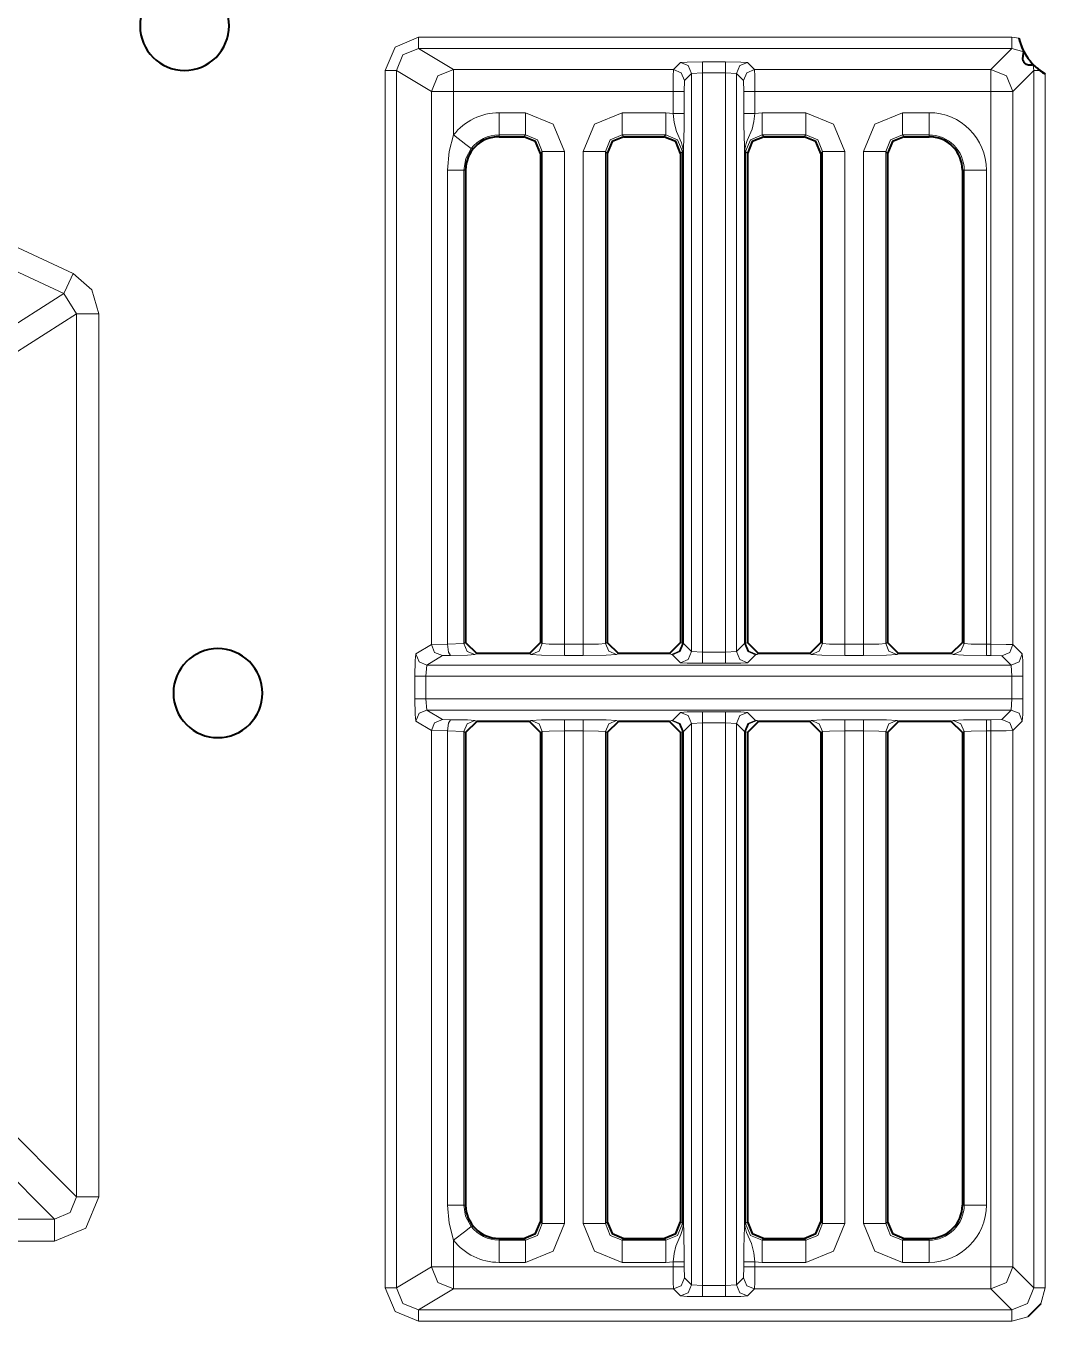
# Model space of a CAD drawing. Header units: millimetres. Extents: x 0 to 2941, y -405 to 1422.
# Drawn here: x 403.4 to 449.3, y 995 to 1053.2 of the extents above; entities that cross this region are included whole.
import ezdxf

# ---------------------------------------------------------------- set-up
doc = ezdxf.new("R2010")
doc.units = ezdxf.units.MM
doc.layers.add('FINE', color=9, linetype='Continuous')
doc.layers.add('OUTLINE', color=7, linetype='Continuous')

msp = doc.modelspace()

# ---------------------------------------------------------------- linework, layer by layer
at = {"layer": 'FINE', "lineweight": 9}
for p, q in [((421.089, 1052.678), (447.754, 1052.678)), ((447.754, 1052.678), (448.077, 1052.642)), ((421.089, 1052.178), (422.663, 1051.234)), ((447.754, 1052.178), (421.089, 1052.178)), ((446.81, 1051.234), (447.754, 1052.178)), ((448.293, 1052.02), (447.754, 1052.178)), ((420.089, 1051.179), (420.089, 996.453)), ((422.663, 1051.234), (432.542, 1051.234)), ((432.542, 1051.234), (432.857, 1051.549)), ((433.857, 1051.575), (434.883, 1051.575)), ((435.882, 1051.549), (436.197, 1051.234)), ((436.197, 1051.234), (446.81, 1051.234)), ((448.754, 1051.178), (447.81, 1050.234)), ((448.754, 1051.178), (448.721, 1051.433)), ((448.754, 996.453), (448.754, 1051.178)), ((433.042, 1050.734), (433.029, 1050.234)), ((433.857, 1051.075), (433.357, 1051.049)), ((435.382, 1051.049), (434.883, 1051.075)), ((435.382, 1051.049), (435.382, 1025.058)), ((435.698, 1050.734), (435.382, 1051.049)), ((435.71, 1050.234), (435.698, 1050.734)), ((449.253, 1051.033), (449.253, 996.453)), ((432.529, 1050.234), (422.663, 1050.234)), ((422.663, 1050.234), (422.663, 1048.286)), ((432.529, 1049.258), (432.529, 1050.234)), ((433.029, 1050.234), (433.029, 1049.258)), ((435.71, 1049.258), (435.71, 1050.234)), ((446.81, 1025.386), (446.81, 1050.234)), ((447.81, 1050.234), (447.81, 1025.373)), ((424.704, 1049.288), (425.902, 1049.288)), ((430.237, 1049.288), (432.202, 1049.288)), ((432.202, 1049.288), (432.529, 1049.258)), ((436.21, 1049.258), (436.537, 1049.288)), ((436.537, 1049.288), (438.502, 1049.288)), ((442.837, 1049.288), (444.035, 1049.288)), ((430.237, 1048.29), (430.319, 1048.208)), ((432.202, 1048.29), (430.237, 1048.29)), ((432.121, 1048.208), (432.202, 1048.29)), ((442.837, 1048.29), (442.919, 1048.208)), ((426.651, 1047.541), (426.57, 1047.459)), ((426.651, 1025.423), (426.651, 1047.541)), ((429.57, 1047.459), (429.488, 1047.541)), ((432.983, 1025.415), (432.983, 1047.541)), ((433, 1047.541), (433, 1025.415)), ((435.74, 1025.415), (435.74, 1047.541)), ((435.756, 1047.541), (435.756, 1025.415)), ((435.87, 1047.459), (435.788, 1047.541)), ((439.251, 1047.541), (439.17, 1047.459)), ((439.251, 1025.423), (439.251, 1047.541)), ((441.09, 1025.386), (441.09, 1047.541)), ((442.17, 1047.459), (442.088, 1047.541)), ((395.655, 1046.677), (405.559, 1042.059)), ((422.391, 1025.385), (422.391, 1046.709)), ((423.204, 1046.709), (423.119, 1046.709)), ((445.616, 1046.709), (445.535, 1046.709)), ((445.616, 1025.423), (445.616, 1046.709)), ((446.615, 1046.709), (446.615, 1025.386)), ((382.965, 1027.029), (405.137, 1041.154)), ((405.713, 1040.249), (383.541, 1026.124)), ((405.713, 1000.542), (405.713, 1040.249)), ((406.711, 1040.249), (406.711, 1000.542)), ((421.664, 1025.373), (422.391, 1025.385)), ((422.391, 1025.385), (423.119, 1025.421)), ((426.57, 1025.464), (426.651, 1025.423)), ((432.951, 1025.423), (432.983, 1025.415)), ((433.357, 1025.058), (433.857, 1025.032)), ((434.883, 1025.032), (435.382, 1025.058)), ((435.382, 1025.058), (435.74, 1025.415)), ((435.756, 1025.415), (435.788, 1025.423)), ((439.17, 1025.464), (439.251, 1025.423)), ((445.535, 1025.464), (445.616, 1025.423)), ((446.615, 1025.386), (446.81, 1025.386)), ((447.81, 1025.373), (448.23, 1024.953)), ((421.462, 1024.453), (421.42, 1023.953)), ((422.527, 1024.885), (422.163, 1024.874)), ((423.704, 1024.964), (423.618, 1024.921)), ((426.152, 1024.923), (426.07, 1024.964)), ((428.49, 1024.886), (427.65, 1024.886)), ((432.452, 1024.923), (432.37, 1024.964)), ((432.5, 1024.915), (432.452, 1024.923)), ((432.857, 1024.558), (432.5, 1024.915)), ((434.883, 1024.532), (433.857, 1024.532)), ((436.239, 1024.915), (435.882, 1024.558)), ((436.288, 1024.923), (436.239, 1024.915)), ((436.37, 1024.964), (436.288, 1024.923)), ((438.752, 1024.923), (438.67, 1024.964)), ((441.09, 1024.886), (440.25, 1024.886)), ((442.67, 1024.964), (442.588, 1024.923)), ((445.117, 1024.923), (445.035, 1024.964)), ((446.81, 1024.886), (446.615, 1024.886)), ((447.31, 1024.873), (446.81, 1024.886)), ((447.73, 1024.453), (447.31, 1024.873)), ((447.756, 1023.953), (447.73, 1024.453)), ((420.92, 1022.927), (420.92, 1023.953)), ((447.756, 1023.953), (421.42, 1023.953)), ((421.42, 1023.953), (421.42, 1022.927)), ((447.756, 1022.927), (447.756, 1023.953)), ((448.255, 1023.953), (448.255, 1022.927)), ((383.541, 1022.714), (405.713, 1000.542)), ((421.42, 1022.927), (447.756, 1022.927)), ((421.42, 1022.927), (421.462, 1022.428)), ((447.73, 1022.428), (447.756, 1022.927)), ((432.5, 1021.966), (432.857, 1022.323)), ((433.857, 1022.348), (434.883, 1022.348)), ((435.882, 1022.323), (436.239, 1021.966)), ((447.31, 1022.008), (447.73, 1022.428)), ((404.715, 999.544), (382.543, 1021.716)), ((421.664, 1021.508), (420.963, 1021.928)), ((422.391, 1021.496), (421.664, 1021.508)), ((421.664, 997.397), (421.664, 1021.508)), ((422.163, 1022.008), (422.527, 1021.995)), ((423.119, 1021.46), (422.391, 1021.496)), ((422.391, 1000.172), (422.391, 1021.496)), ((423.618, 1021.96), (423.704, 1021.917)), ((426.07, 1021.917), (426.152, 1021.958)), ((427.65, 1021.995), (428.49, 1021.995)), ((427.65, 1021.495), (427.65, 999.34)), ((428.49, 1021.495), (427.65, 1021.495)), ((428.49, 999.34), (428.49, 1021.495)), ((429.988, 1021.958), (430.07, 1021.917)), ((432.37, 1021.917), (432.452, 1021.958)), ((432.452, 1021.958), (432.5, 1021.966)), ((433.857, 1021.849), (433.357, 1021.823)), ((433.857, 1021.849), (433.857, 996.556)), ((434.883, 1021.849), (433.857, 1021.849)), ((434.883, 996.556), (434.883, 1021.849)), ((435.382, 1021.823), (434.883, 1021.849)), ((436.239, 1021.966), (436.288, 1021.958)), ((436.288, 1021.958), (436.37, 1021.917)), ((438.67, 1021.917), (438.752, 1021.958)), ((440.25, 1021.995), (441.09, 1021.995)), ((440.25, 1021.495), (440.25, 999.34)), ((441.09, 1021.495), (440.25, 1021.495)), ((441.09, 999.34), (441.09, 1021.495)), ((442.588, 1021.958), (442.67, 1021.917)), ((445.035, 1021.917), (445.117, 1021.958)), ((446.615, 1021.995), (446.81, 1021.995)), ((446.615, 1021.495), (446.615, 1000.172)), ((446.81, 1021.495), (446.615, 1021.495)), ((446.81, 1021.995), (447.31, 1022.008)), ((446.81, 997.397), (446.81, 1021.495)), ((448.23, 1021.928), (447.81, 1021.508)), ((447.81, 1021.508), (447.81, 997.397)), ((432.951, 1021.458), (432.87, 1021.417)), ((432.983, 1021.466), (432.951, 1021.458)), ((432.951, 999.34), (432.951, 1021.458)), ((435.756, 1021.466), (435.756, 999.34)), ((435.788, 1021.458), (435.756, 1021.466)), ((435.788, 1021.458), (435.788, 999.34)), ((435.87, 1021.417), (435.788, 1021.458)), ((442.17, 1021.417), (442.088, 1021.458)), ((442.088, 1021.458), (442.088, 999.34)), ((445.535, 1000.172), (445.616, 1000.172)), ((426.57, 999.421), (426.651, 999.34)), ((432.87, 999.421), (432.951, 999.34)), ((435.788, 999.34), (435.87, 999.421)), ((439.17, 999.421), (439.251, 999.34)), ((442.088, 999.34), (442.17, 999.421)), ((404.715, 998.546), (399.71, 998.546)), ((422.663, 998.595), (422.663, 997.397)), ((430.319, 998.672), (430.237, 998.591)), ((430.237, 998.591), (432.202, 998.591)), ((432.202, 998.591), (432.121, 998.672)), ((432.529, 997.623), (432.202, 997.592)), ((432.529, 997.397), (432.529, 997.623)), ((433.029, 997.623), (433.029, 997.397)), ((435.71, 997.397), (435.71, 997.623)), ((436.21, 997.623), (436.21, 997.397)), ((436.537, 997.592), (436.21, 997.623)), ((420.089, 996.453), (421.664, 997.397)), ((422.663, 997.397), (432.529, 997.397)), ((425.902, 997.592), (424.704, 997.592)), ((432.202, 997.592), (430.237, 997.592)), ((433.029, 997.397), (433.042, 996.897)), ((435.698, 996.897), (435.71, 997.397)), ((436.21, 997.397), (446.81, 997.397)), ((438.502, 997.592), (436.537, 997.592)), ((444.035, 997.592), (442.837, 997.592)), ((447.81, 997.397), (448.754, 996.453)), ((433.042, 996.897), (433.357, 996.582)), ((433.357, 996.582), (433.857, 996.556)), ((433.857, 996.556), (434.883, 996.556)), ((434.883, 996.556), (435.382, 996.582)), ((449.253, 996.453), (449.066, 995.726)), ((422.663, 996.397), (421.089, 995.453)), ((434.883, 996.057), (433.857, 996.057)), ((436.197, 996.397), (435.882, 996.082)), ((446.81, 996.397), (436.197, 996.397)), ((447.754, 995.453), (446.81, 996.397)), ((421.089, 995.453), (447.754, 995.453)), ((448.481, 995.141), (447.754, 994.954))]:
    msp.add_line(p, q, dxfattribs=at)
for points in [[(419.589, 1051.179), (420.029, 1052.239), (421.089, 1052.678)], [(421.089, 1052.678), (421.089, 1052.329), (421.089, 1052.178)], [(447.754, 1052.678), (447.754, 1052.329), (447.754, 1052.178)], [(421.089, 1052.178), (420.382, 1051.885), (420.089, 1051.179)], [(419.589, 1051.179), (419.935, 1051.179), (420.089, 1051.179)], [(447.754, 994.954), (421.089, 994.954), (420.029, 995.392), (419.589, 996.453), (419.589, 1051.179)], [(420.963, 1024.953), (421.664, 1025.373), (421.664, 1050.234), (420.089, 1051.179)], [(421.664, 1050.234), (421.956, 1050.941), (422.663, 1051.234)], [(422.663, 1050.234), (422.663, 1050.932), (422.663, 1051.234)], [(432.529, 1050.234), (432.533, 1050.932), (432.542, 1051.234)], [(433.042, 1050.734), (432.895, 1051.087), (432.542, 1051.234)], [(432.857, 1051.549), (433.159, 1051.567), (433.857, 1051.575)], [(433.357, 1051.049), (433.21, 1051.403), (432.857, 1051.549)], [(433.857, 1051.075), (433.857, 1051.424), (433.857, 1051.575)], [(434.883, 1051.075), (434.883, 1051.424), (434.883, 1051.575)], [(434.883, 1051.575), (435.58, 1051.567), (435.882, 1051.549)], [(435.382, 1051.049), (435.529, 1051.403), (435.882, 1051.549)], [(435.698, 1050.734), (435.844, 1051.087), (436.197, 1051.234)], [(436.197, 1051.234), (436.206, 1050.932), (436.21, 1050.234)], [(446.81, 1051.234), (447.517, 1050.941), (447.81, 1050.234)], [(446.81, 1050.234), (446.81, 1050.932), (446.81, 1051.234)], [(448.754, 1051.178), (448.832, 1051.178), (449.031, 1051.178)], [(433, 1025.415), (433.357, 1025.058), (433.357, 1051.049), (433.042, 1050.734)], [(422.663, 1050.234), (421.971, 1050.234), (421.664, 1050.234)], [(433.029, 1050.234), (432.878, 1050.234), (432.529, 1050.234)], [(435.71, 1050.234), (435.861, 1050.234), (436.21, 1050.234)], [(446.81, 1050.234), (436.21, 1050.234), (436.21, 1049.258)], [(446.81, 1050.234), (447.508, 1050.234), (447.81, 1050.234)], [(424.704, 1049.288), (424.704, 1048.6), (424.704, 1048.29)], [(425.902, 1049.288), (425.902, 1048.6), (425.902, 1048.29)], [(425.902, 1049.288), (427.138, 1048.777), (427.65, 1047.541)], [(428.49, 1047.541), (429.001, 1048.777), (430.237, 1049.288)], [(430.237, 1048.29), (430.237, 1048.6), (430.237, 1049.288)], [(432.202, 1048.29), (432.202, 1048.6), (432.202, 1049.288)], [(433.029, 1049.258), (432.878, 1049.258), (432.529, 1049.258)], [(432.983, 1047.541), (432.981, 1047.611), (432.972, 1047.698), (432.912, 1047.937), (432.69, 1048.437), (432.579, 1048.851), (432.529, 1049.258)], [(433.029, 1049.258), (433.026, 1048.666), (433.017, 1048.118), (433.004, 1047.71), (433, 1047.602), (433, 1047.568), (433, 1047.541)], [(435.71, 1049.258), (435.861, 1049.258), (436.21, 1049.258)], [(435.74, 1047.541), (435.74, 1047.553), (435.739, 1047.581), (435.738, 1047.64), (435.736, 1047.689), (435.734, 1047.763), (435.72, 1048.257), (435.713, 1048.728), (435.71, 1049.258)], [(436.21, 1049.258), (436.167, 1048.894), (436.089, 1048.551), (435.865, 1048.033), (435.813, 1047.896), (435.784, 1047.789), (435.761, 1047.644), (435.757, 1047.574), (435.756, 1047.541)], [(436.537, 1048.29), (436.537, 1048.6), (436.537, 1049.288)], [(438.502, 1048.29), (438.502, 1048.6), (438.502, 1049.288)], [(438.502, 1049.288), (439.738, 1048.777), (440.25, 1047.541)], [(441.09, 1047.541), (441.601, 1048.777), (442.837, 1049.288)], [(442.837, 1048.29), (442.837, 1048.6), (442.837, 1049.288)], [(444.035, 1048.29), (444.035, 1048.6), (444.035, 1049.288)], [(422.391, 1046.709), (422.462, 1047.544), (422.663, 1048.286)], [(422.663, 1048.286), (423.207, 1047.865), (423.453, 1047.676)], [(425.821, 1048.208), (425.902, 1048.29), (424.704, 1048.29), (424.704, 1048.208)], [(426.651, 1047.541), (426.433, 1048.072), (425.902, 1048.29)], [(430.237, 1048.29), (429.706, 1048.072), (429.488, 1047.541)], [(432.951, 1047.541), (432.733, 1048.072), (432.202, 1048.29)], [(436.537, 1048.29), (436.006, 1048.072), (435.788, 1047.541)], [(438.421, 1048.208), (438.502, 1048.29), (436.537, 1048.29), (436.619, 1048.208)], [(439.251, 1047.541), (439.033, 1048.072), (438.502, 1048.29)], [(442.837, 1048.29), (442.306, 1048.072), (442.088, 1047.541)], [(444.035, 1048.208), (444.035, 1048.29), (442.837, 1048.29)], [(423.453, 1047.676), (423.206, 1047.221), (423.119, 1046.709)], [(426.651, 1047.541), (426.961, 1047.541), (427.65, 1047.541)], [(427.65, 1047.541), (427.65, 1025.386), (428.49, 1025.386), (428.49, 1047.541)], [(428.49, 1047.541), (429.178, 1047.541), (429.488, 1047.541)], [(429.488, 1047.541), (429.488, 1025.423), (429.57, 1025.464)], [(432.87, 1025.464), (432.951, 1025.423), (432.951, 1047.541), (432.87, 1047.459)], [(432.951, 1047.541), (432.962, 1047.541), (432.983, 1047.541)], [(433, 1047.541), (432.995, 1047.541), (432.983, 1047.541)], [(435.74, 1047.541), (435.744, 1047.541), (435.756, 1047.541)], [(435.756, 1047.541), (435.777, 1047.541), (435.788, 1047.541)], [(435.788, 1047.541), (435.788, 1025.423), (435.87, 1025.464)], [(439.251, 1047.541), (439.561, 1047.541), (440.25, 1047.541)], [(440.25, 1047.541), (440.25, 1025.386), (441.09, 1025.386)], [(441.09, 1047.541), (441.778, 1047.541), (442.088, 1047.541)], [(442.088, 1047.541), (442.088, 1025.423), (442.17, 1025.464)], [(422.391, 1046.709), (422.901, 1046.709), (423.119, 1046.709)], [(423.119, 1046.709), (423.119, 1025.421), (423.204, 1025.464)], [(445.616, 1046.709), (445.926, 1046.709), (446.615, 1046.709)], [(405.713, 1040.249), (405.137, 1041.154), (395.233, 1045.772)], [(405.137, 1041.154), (405.268, 1041.437), (405.559, 1042.059)], [(405.559, 1042.059), (406.399, 1041.322), (406.711, 1040.249)], [(405.713, 1040.249), (406.025, 1040.249), (406.711, 1040.249)], [(422.163, 1024.874), (421.81, 1025.02), (421.664, 1025.373)], [(422.527, 1024.885), (422.432, 1025.036), (422.391, 1025.385)], [(423.618, 1024.921), (423.265, 1025.068), (423.119, 1025.421)], [(426.152, 1024.923), (426.505, 1025.07), (426.651, 1025.423)], [(426.651, 1025.423), (426.961, 1025.396), (427.65, 1025.386)], [(427.65, 1024.886), (427.65, 1025.037), (427.65, 1025.386)], [(428.49, 1025.386), (429.178, 1025.396), (429.488, 1025.423)], [(428.49, 1024.886), (428.49, 1025.037), (428.49, 1025.386)], [(429.988, 1024.923), (429.635, 1025.07), (429.488, 1025.423)], [(432.951, 1025.423), (432.804, 1025.07), (432.452, 1024.923)], [(432.983, 1025.415), (432.84, 1025.063), (432.5, 1024.915)], [(433, 1025.415), (432.853, 1025.062), (432.5, 1024.915)], [(433.357, 1025.058), (433.21, 1024.704), (432.857, 1024.558)], [(432.983, 1025.415), (432.995, 1025.415), (433, 1025.415)], [(433.857, 1025.032), (433.857, 1024.683), (433.857, 1024.532)], [(434.883, 1025.032), (434.883, 1024.683), (434.883, 1024.532)], [(435.382, 1025.058), (435.529, 1024.704), (435.882, 1024.558)], [(435.74, 1025.415), (435.886, 1025.062), (436.239, 1024.915)], [(435.74, 1025.415), (435.744, 1025.415), (435.756, 1025.415)], [(435.756, 1025.415), (435.899, 1025.063), (436.239, 1024.915)], [(435.788, 1025.423), (435.935, 1025.07), (436.288, 1024.923)], [(438.752, 1024.923), (439.104, 1025.07), (439.251, 1025.423)], [(439.251, 1025.423), (439.561, 1025.396), (440.25, 1025.386)], [(440.25, 1024.886), (440.25, 1025.037), (440.25, 1025.386)], [(441.09, 1025.386), (441.778, 1025.396), (442.088, 1025.423)], [(441.09, 1024.886), (441.09, 1025.037), (441.09, 1025.386)], [(442.588, 1024.923), (442.235, 1025.07), (442.088, 1025.423)], [(445.616, 1025.423), (445.469, 1025.07), (445.117, 1024.923)], [(445.616, 1025.423), (445.926, 1025.396), (446.615, 1025.386)], [(446.615, 1025.386), (446.615, 1025.037), (446.615, 1024.886)], [(446.81, 1024.886), (446.81, 1025.037), (446.81, 1025.386)], [(446.81, 1025.386), (447.508, 1025.382), (447.81, 1025.373)], [(447.31, 1024.873), (447.663, 1025.02), (447.81, 1025.373)], [(420.92, 1023.953), (420.933, 1024.651), (420.963, 1024.953)], [(421.462, 1024.453), (421.109, 1024.6), (420.963, 1024.953)], [(422.163, 1024.874), (421.462, 1024.453), (447.73, 1024.453)], [(423.618, 1024.921), (423.292, 1024.899), (422.527, 1024.885)], [(427.65, 1024.886), (426.617, 1024.897), (426.152, 1024.923)], [(430.07, 1024.964), (429.988, 1024.923), (429.522, 1024.897), (428.49, 1024.886)], [(433.857, 1024.532), (433.159, 1024.54), (432.857, 1024.558)], [(435.882, 1024.558), (435.58, 1024.54), (434.883, 1024.532)], [(440.25, 1024.886), (439.217, 1024.897), (438.752, 1024.923)], [(442.588, 1024.923), (442.122, 1024.897), (441.09, 1024.886)], [(446.615, 1024.886), (445.582, 1024.897), (445.117, 1024.923)], [(447.73, 1024.453), (448.083, 1024.599), (448.23, 1024.953)], [(448.23, 1024.953), (448.248, 1024.651), (448.255, 1023.953)], [(421.42, 1023.953), (421.074, 1023.953), (420.92, 1023.953)], [(447.756, 1023.953), (448.104, 1023.953), (448.255, 1023.953)], [(421.42, 1022.927), (421.074, 1022.927), (420.92, 1022.927)], [(420.963, 1021.928), (420.933, 1022.23), (420.92, 1022.927)], [(447.756, 1022.927), (448.104, 1022.927), (448.255, 1022.927)], [(448.255, 1022.927), (448.248, 1022.23), (448.23, 1021.928)], [(421.462, 1022.428), (421.109, 1022.281), (420.963, 1021.928)], [(447.73, 1022.428), (421.462, 1022.428), (422.163, 1022.008)], [(432.857, 1022.323), (433.159, 1022.341), (433.857, 1022.348)], [(432.857, 1022.323), (433.21, 1022.177), (433.357, 1021.823)], [(433.857, 1022.348), (433.857, 1022.197), (433.857, 1021.849)], [(434.883, 1022.348), (434.883, 1022.197), (434.883, 1021.849)], [(434.883, 1022.348), (435.58, 1022.341), (435.882, 1022.323)], [(435.882, 1022.323), (435.529, 1022.177), (435.382, 1021.823)], [(447.73, 1022.428), (448.083, 1022.281), (448.23, 1021.928)], [(377.538, 1021.716), (399.71, 999.544), (404.715, 999.544)], [(422.163, 1022.008), (421.81, 1021.861), (421.664, 1021.508)], [(422.527, 1021.995), (422.432, 1021.844), (422.391, 1021.496)], [(422.527, 1021.995), (423.292, 1021.982), (423.618, 1021.96)], [(423.618, 1021.96), (423.265, 1021.813), (423.119, 1021.46)], [(426.152, 1021.958), (426.617, 1021.984), (427.65, 1021.995)], [(426.152, 1021.958), (426.505, 1021.811), (426.651, 1021.458)], [(427.65, 1021.495), (426.961, 1021.484), (426.651, 1021.458)], [(427.65, 1021.995), (427.65, 1021.844), (427.65, 1021.495)], [(428.49, 1021.995), (428.49, 1021.844), (428.49, 1021.495)], [(428.49, 1021.995), (429.522, 1021.984), (429.988, 1021.958)], [(429.488, 1021.458), (429.178, 1021.484), (428.49, 1021.495)], [(429.488, 1021.458), (429.635, 1021.811), (429.988, 1021.958)], [(432.452, 1021.958), (432.804, 1021.811), (432.951, 1021.458)], [(432.5, 1021.966), (432.84, 1021.818), (432.983, 1021.466)], [(432.5, 1021.966), (432.853, 1021.819), (433, 1021.466)], [(433.357, 996.582), (433.357, 1021.823), (433, 1021.466), (433, 999.34)], [(435.74, 999.34), (435.74, 1021.466), (435.382, 1021.823), (435.382, 996.582), (435.698, 996.897)], [(436.239, 1021.966), (435.886, 1021.819), (435.74, 1021.466)], [(436.239, 1021.966), (435.899, 1021.818), (435.756, 1021.466)], [(436.288, 1021.958), (435.935, 1021.811), (435.788, 1021.458)], [(438.752, 1021.958), (439.217, 1021.984), (440.25, 1021.995)], [(439.251, 1021.458), (439.104, 1021.811), (438.752, 1021.958)], [(440.25, 1021.495), (439.561, 1021.484), (439.251, 1021.458)], [(440.25, 1021.495), (440.25, 1021.844), (440.25, 1021.995)], [(441.09, 1021.495), (441.09, 1021.844), (441.09, 1021.995)], [(441.09, 1021.995), (442.122, 1021.984), (442.588, 1021.958)], [(442.088, 1021.458), (441.778, 1021.484), (441.09, 1021.495)], [(442.088, 1021.458), (442.235, 1021.811), (442.588, 1021.958)], [(445.117, 1021.958), (445.582, 1021.984), (446.615, 1021.995)], [(445.117, 1021.958), (445.469, 1021.811), (445.616, 1021.458)], [(446.615, 1021.495), (445.926, 1021.484), (445.616, 1021.458)], [(446.615, 1021.995), (446.615, 1021.844), (446.615, 1021.495)], [(446.81, 1021.995), (446.81, 1021.844), (446.81, 1021.495)], [(447.81, 1021.508), (447.508, 1021.499), (446.81, 1021.495)], [(447.31, 1022.008), (447.663, 1021.861), (447.81, 1021.508)], [(423.204, 1021.417), (423.119, 1021.46), (423.119, 1000.172), (423.204, 1000.172)], [(426.651, 999.34), (426.651, 1021.458), (426.57, 1021.417)], [(429.57, 1021.417), (429.488, 1021.458), (429.488, 999.34), (429.57, 999.421)], [(432.529, 997.623), (432.572, 997.987), (432.65, 998.33), (432.875, 998.848), (432.926, 998.985), (432.955, 999.091), (432.978, 999.237), (432.983, 999.307), (432.983, 999.34), (432.983, 1021.466)], [(433, 1021.466), (432.995, 1021.466), (432.983, 1021.466)], [(435.756, 1021.466), (435.744, 1021.466), (435.74, 1021.466)], [(439.251, 999.34), (439.251, 1021.458), (439.17, 1021.417)], [(445.616, 1000.172), (445.616, 1021.458), (445.535, 1021.417)], [(404.715, 999.544), (405.422, 999.835), (405.713, 1000.542)], [(406.711, 1000.542), (406.127, 999.13), (404.715, 998.546)], [(405.713, 1000.542), (406.025, 1000.542), (406.711, 1000.542)], [(422.391, 1000.172), (422.901, 1000.172), (423.119, 1000.172)], [(422.663, 998.595), (422.459, 999.352), (422.391, 1000.172)], [(445.616, 1000.172), (445.926, 1000.172), (446.615, 1000.172)], [(404.715, 999.544), (404.715, 999.232), (404.715, 998.546)], [(423.453, 999.205), (423.207, 999.016), (422.663, 998.595)], [(425.902, 998.591), (426.433, 998.809), (426.651, 999.34)], [(427.65, 999.34), (427.138, 998.104), (425.902, 997.592)], [(426.651, 999.34), (426.961, 999.34), (427.65, 999.34)], [(428.49, 999.34), (429.178, 999.34), (429.488, 999.34)], [(430.237, 997.592), (429.001, 998.104), (428.49, 999.34)], [(429.488, 999.34), (429.706, 998.809), (430.237, 998.591)], [(432.202, 998.591), (432.733, 998.809), (432.951, 999.34)], [(432.951, 999.34), (432.962, 999.34), (432.983, 999.34)], [(432.983, 999.34), (432.995, 999.34), (433, 999.34)], [(433, 999.34), (433, 999.327), (433, 999.3), (433.001, 999.241), (433.003, 999.192), (433.006, 999.117), (433.02, 998.624), (433.026, 998.153), (433.029, 997.623)], [(435.71, 997.623), (435.713, 998.215), (435.723, 998.763), (435.736, 999.171), (435.739, 999.279), (435.739, 999.313), (435.74, 999.34)], [(435.756, 999.34), (435.744, 999.34), (435.74, 999.34)], [(435.756, 999.34), (435.777, 999.34), (435.788, 999.34)], [(435.756, 999.34), (435.758, 999.27), (435.767, 999.183), (435.827, 998.944), (436.049, 998.443), (436.16, 998.03), (436.21, 997.623)], [(435.788, 999.34), (436.006, 998.809), (436.537, 998.591)], [(438.502, 998.591), (439.033, 998.809), (439.251, 999.34)], [(440.25, 999.34), (439.738, 998.104), (438.502, 997.592)], [(439.251, 999.34), (439.561, 999.34), (440.25, 999.34)], [(441.09, 999.34), (441.778, 999.34), (442.088, 999.34)], [(442.837, 997.592), (441.601, 998.104), (441.09, 999.34)], [(442.088, 999.34), (442.306, 998.809), (442.837, 998.591)], [(424.704, 998.672), (424.704, 998.591), (425.902, 998.591), (425.821, 998.672)], [(424.704, 998.591), (424.704, 998.281), (424.704, 997.592)], [(425.902, 998.591), (425.902, 998.281), (425.902, 997.592)], [(430.237, 997.592), (430.237, 998.281), (430.237, 998.591)], [(432.202, 997.592), (432.202, 998.281), (432.202, 998.591)], [(436.619, 998.672), (436.537, 998.591), (438.502, 998.591), (438.421, 998.672)], [(436.537, 997.592), (436.537, 998.281), (436.537, 998.591)], [(438.502, 997.592), (438.502, 998.281), (438.502, 998.591)], [(442.919, 998.672), (442.837, 998.591), (444.035, 998.591), (444.035, 998.672)], [(442.837, 997.592), (442.837, 998.281), (442.837, 998.591)], [(444.035, 997.592), (444.035, 998.281), (444.035, 998.591)], [(432.529, 997.623), (432.878, 997.623), (433.029, 997.623)], [(436.21, 997.623), (435.861, 997.623), (435.71, 997.623)], [(421.664, 997.397), (421.971, 997.397), (422.663, 997.397)], [(422.663, 996.397), (421.956, 996.69), (421.664, 997.397)], [(422.663, 996.397), (422.663, 996.699), (422.663, 997.397)], [(432.529, 997.397), (432.878, 997.397), (433.029, 997.397)], [(432.542, 996.397), (432.533, 996.699), (432.529, 997.397)], [(436.21, 997.397), (435.861, 997.397), (435.71, 997.397)], [(436.21, 997.397), (436.206, 996.699), (436.197, 996.397)], [(447.81, 997.397), (447.508, 997.397), (446.81, 997.397)], [(447.81, 997.397), (447.517, 996.69), (446.81, 996.397)], [(446.81, 996.397), (446.81, 996.699), (446.81, 997.397)], [(419.589, 996.453), (419.935, 996.453), (420.089, 996.453)], [(420.089, 996.453), (420.382, 995.746), (421.089, 995.453)], [(432.542, 996.397), (432.895, 996.543), (433.042, 996.897)], [(432.857, 996.082), (433.21, 996.228), (433.357, 996.582)], [(433.857, 996.057), (433.857, 996.207), (433.857, 996.556)], [(434.883, 996.057), (434.883, 996.207), (434.883, 996.556)], [(435.882, 996.082), (435.529, 996.228), (435.382, 996.582)], [(436.197, 996.397), (435.844, 996.543), (435.698, 996.897)], [(447.754, 995.453), (448.461, 995.746), (448.754, 996.453)], [(448.754, 996.453), (448.905, 996.453), (449.253, 996.453)], [(432.857, 996.082), (432.542, 996.397), (422.663, 996.397)], [(433.857, 996.057), (433.159, 996.064), (432.857, 996.082)], [(435.882, 996.082), (435.58, 996.064), (434.883, 996.057)], [(421.089, 995.453), (421.089, 995.303), (421.089, 994.954)], [(447.754, 995.453), (447.754, 995.303), (447.754, 994.954)]]:
    msp.add_lwpolyline(points, dxfattribs=at)
msp.add_lwpolyline([(433.857, 1051.075), (433.857, 1025.032), (434.883, 1025.032), (434.883, 1051.075)], close=True, dxfattribs=at)
for points in [[(424.704, 1049.289, 0.232249), (422.663, 1048.286)], [(446.615, 1046.709, 0.414204), (444.035, 1049.289)], [(424.704, 1048.29, 0.232242), (423.453, 1047.676)], [(445.616, 1046.709, 0.414214), (444.035, 1048.29)], [(423.119, 1000.172), (423.202, 999.669), (423.453, 999.205, 0.232246), (424.704, 998.591)], [(444.035, 998.591, 0.414214), (445.616, 1000.172)], [(444.035, 997.593, 0.414204), (446.615, 1000.172)], [(422.663, 998.595, 0.23224), (424.704, 997.593)]]:
    msp.add_lwpolyline(points, format="xyb", dxfattribs=at)
at = {"layer": 'OUTLINE', "lineweight": 40}
for p, q in [((449.031, 1051.178), (449.253, 1051.033)), ((424.704, 1048.208), (425.821, 1048.208)), ((430.319, 1048.208), (432.121, 1048.208)), ((436.619, 1048.208), (438.421, 1048.208)), ((442.919, 1048.208), (444.035, 1048.208)), ((426.57, 1047.459), (426.57, 1025.464)), ((429.57, 1047.459), (429.57, 1025.464)), ((432.87, 1047.459), (432.87, 1025.464)), ((435.87, 1047.459), (435.87, 1025.464)), ((439.17, 1047.459), (439.17, 1025.464)), ((442.17, 1047.459), (442.17, 1025.464)), ((423.204, 1046.709), (423.204, 1025.464)), ((445.535, 1046.709), (445.535, 1025.464)), ((423.204, 1025.464), (423.704, 1024.964)), ((426.07, 1024.964), (426.57, 1025.464)), ((429.57, 1025.464), (430.07, 1024.964)), ((432.37, 1024.964), (432.87, 1025.464)), ((435.87, 1025.464), (436.37, 1024.964)), ((438.67, 1024.964), (439.17, 1025.464)), ((442.17, 1025.464), (442.67, 1024.964)), ((445.035, 1024.964), (445.535, 1025.464)), ((426.07, 1024.964), (423.704, 1024.964)), ((432.37, 1024.964), (430.07, 1024.964)), ((438.67, 1024.964), (436.37, 1024.964)), ((445.035, 1024.964), (442.67, 1024.964)), ((423.704, 1021.917), (423.204, 1021.417)), ((426.07, 1021.917), (423.704, 1021.917)), ((426.57, 1021.417), (426.07, 1021.917)), ((430.07, 1021.917), (429.57, 1021.417)), ((432.37, 1021.917), (430.07, 1021.917)), ((432.87, 1021.417), (432.37, 1021.917)), ((436.37, 1021.917), (435.87, 1021.417)), ((438.67, 1021.917), (436.37, 1021.917)), ((439.17, 1021.417), (438.67, 1021.917)), ((442.67, 1021.917), (442.17, 1021.417)), ((445.035, 1021.917), (442.67, 1021.917)), ((445.535, 1021.417), (445.035, 1021.917)), ((423.204, 1021.417), (423.204, 1000.172)), ((426.57, 1021.417), (426.57, 999.421)), ((429.57, 1021.417), (429.57, 999.421)), ((432.87, 1021.417), (432.87, 999.421)), ((439.17, 1021.417), (439.17, 999.421)), ((442.17, 1021.417), (442.17, 999.421)), ((445.535, 1021.417), (445.535, 1000.172)), ((424.704, 998.672), (425.821, 998.672)), ((430.319, 998.672), (432.121, 998.672)), ((436.619, 998.672), (438.421, 998.672)), ((442.919, 998.672), (444.035, 998.672)), ((449.066, 995.726), (448.481, 995.141))]:
    msp.add_line(p, q, dxfattribs=at)
for points in [[(412.567, 1053.19, 0.414201), (410.567, 1055.191, 0.414226), (408.567, 1053.19, 0.414201), (410.567, 1051.19, 0.414226)], [(410.066, 1023.19, 0.414226), (412.067, 1021.19, 0.414226), (414.067, 1023.19, 0.414226), (412.067, 1025.19, 0.414176)]]:
    msp.add_lwpolyline(points, format="xyb", close=True, dxfattribs=at)
for points in [[(448.077, 1052.642), (448.143, 1052.401), (448.209, 1052.217), (448.265, 1052.085), (448.287, 1052.036), (448.293, 1052.02)], [(448.721, 1051.433), (448.655, 1051.425), (448.509, 1051.431), (448.415, 1051.46), (448.339, 1051.515), (448.326, 1051.528), (448.321, 1051.535), (448.319, 1051.537), (448.317, 1051.54), (448.315, 1051.542), (448.313, 1051.545), (448.311, 1051.549), (448.306, 1051.556), (448.294, 1051.576), (448.275, 1051.618), (448.255, 1051.717), (448.28, 1051.971), (448.293, 1052.02)], [(448.721, 1051.433), (448.736, 1051.421), (448.787, 1051.375), (448.921, 1051.261), (449.031, 1051.178)], [(426.57, 1047.459), (426.35, 1047.989), (425.821, 1048.208)], [(430.319, 1048.208), (429.789, 1047.989), (429.57, 1047.459)], [(432.87, 1047.459), (432.65, 1047.989), (432.121, 1048.208)], [(436.619, 1048.208), (436.089, 1047.989), (435.87, 1047.459)], [(439.17, 1047.459), (438.95, 1047.989), (438.421, 1048.208)], [(442.919, 1048.208), (442.389, 1047.989), (442.17, 1047.459)], [(435.87, 1021.417), (435.87, 999.421), (436.089, 998.892), (436.619, 998.672)], [(425.821, 998.672), (426.35, 998.892), (426.57, 999.421)], [(429.57, 999.421), (429.789, 998.892), (430.319, 998.672)], [(432.121, 998.672), (432.65, 998.892), (432.87, 999.421)], [(438.421, 998.672), (438.95, 998.892), (439.17, 999.421)], [(442.17, 999.421), (442.389, 998.892), (442.919, 998.672)]]:
    msp.add_lwpolyline(points, dxfattribs=at)
for points in [[(448.077, 1052.642, 0.20799), (449.253, 1051.033)], [(424.704, 1048.209, 0.41423), (423.204, 1046.709)], [(445.535, 1046.709, 0.414222), (444.035, 1048.209)], [(423.204, 1000.172, 0.414197), (424.704, 998.672)], [(444.035, 998.672, 0.414205), (445.535, 1000.172)]]:
    msp.add_lwpolyline(points, format="xyb", dxfattribs=at)

doc.saveas('drawing.dxf')
